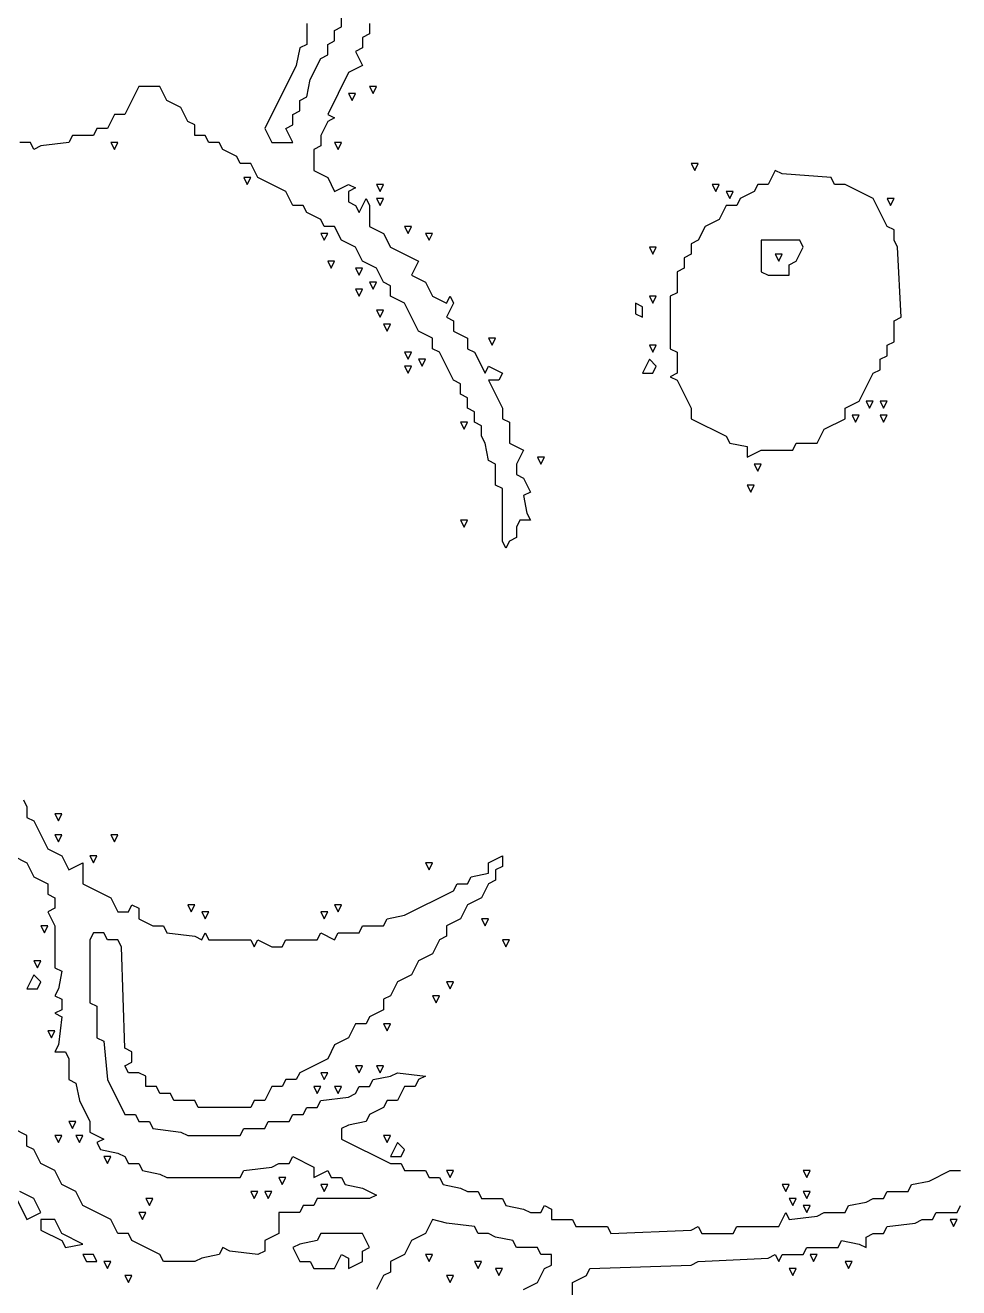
# Model space of a CAD drawing. Extents: x 11 to 152, y 0 to 170.
# Drawn here: x 77.44 to 101.92, y 103.84 to 136.94 of the extents above; entities that cross this region are included whole.
import ezdxf

# ---------------------------------------------------------------- set-up
doc = ezdxf.new("R2010")
doc.units = 0
doc.layers.add('Layer0', color=7, linetype='Continuous')

msp = doc.modelspace()

# ---------------------------------------------------------------- linework, layer by layer
at = {"layer": 'Layer0', "color": 5, "linetype": 'CONTINUOUS'}
for p, q in [((85.73355, 136.8986, 0.1), (85.73355, 137.1737, 0.1)), ((84.81661, 136.9903, 0.1), (84.81661, 136.4401, 0.1)), ((85.55016, 136.8069, 0.1), (85.73355, 136.8986, 0.1)), ((85.55016, 136.5318, 0.1), (85.55016, 136.8069, 0.1)), ((86.4671, 136.7152, 0.1), (86.28371, 136.6235, 0.1)), ((86.4671, 136.9903, 0.1), (86.4671, 136.7152, 0.1)), ((84.81661, 136.4401, 0.1), (84.63323, 136.3484, 0.1)), ((85.36677, 136.4401, 0.1), (85.55016, 136.5318, 0.1)), ((85.36677, 136.165, 0.1), (85.36677, 136.4401, 0.1)), ((86.28371, 136.6235, 0.1), (86.28371, 136.3484, 0.1)), ((84.63323, 136.3484, 0.1), (84.54153, 135.89, 0.1)), ((84.90831, 135.5232, 0.1), (85.18339, 136.0734, 0.1)), ((85.18339, 136.0734, 0.1), (85.36677, 136.165, 0.1)), ((86.28371, 136.3484, 0.1), (86.10032, 136.2567, 0.1)), ((86.10032, 136.2567, 0.1), (86.28371, 135.89, 0.1)), ((84.54153, 135.89, 0.1), (83.71629, 134.2395, 0.1)), ((86.28371, 135.89, 0.1), (85.91694, 135.7066, 0.1)), ((84.81661, 135.0647, 0.1), (84.90831, 135.5232, 0.1)), ((85.91694, 135.7066, 0.1), (85.36677, 134.6063, 0.1)), ((80.41532, 135.3398, 0.1), (80.04854, 134.6063, 0.1)), ((80.96548, 135.3398, 0.1), (80.41532, 135.3398, 0.1)), ((81.14887, 134.973, 0.1), (80.96548, 135.3398, 0.1)), ((84.63323, 134.973, 0.1), (84.81661, 135.0647, 0.1)), ((85.91694, 135.1564, 0.1), (86.00863, 134.973, 0.1)), ((86.10032, 135.1564, 0.1), (85.91694, 135.1564, 0.1)), ((86.00863, 134.973, 0.1), (86.10032, 135.1564, 0.1)), ((86.4671, 135.3398, 0.1), (86.55879, 135.1564, 0.1)), ((86.65049, 135.3398, 0.1), (86.4671, 135.3398, 0.1)), ((86.55879, 135.1564, 0.1), (86.65049, 135.3398, 0.1)), ((81.51564, 134.7896, 0.1), (81.14887, 134.973, 0.1)), ((81.69903, 134.4229, 0.1), (81.51564, 134.7896, 0.1)), ((84.63323, 134.698, 0.1), (84.63323, 134.973, 0.1)), ((79.77346, 134.6063, 0.1), (79.59008, 134.2395, 0.1)), ((80.04854, 134.6063, 0.1), (79.77346, 134.6063, 0.1)), ((81.88242, 134.3312, 0.1), (81.69903, 134.4229, 0.1)), ((84.44984, 134.6063, 0.1), (84.63323, 134.698, 0.1)), ((84.44984, 134.3312, 0.1), (84.44984, 134.6063, 0.1)), ((85.36677, 134.4229, 0.1), (85.18339, 134.0561, 0.1)), ((85.36677, 134.6063, 0.1), (85.55016, 134.5146, 0.1)), ((85.55016, 134.5146, 0.1), (85.36677, 134.4229, 0.1)), ((79.31499, 134.2395, 0.1), (79.2233, 134.0561, 0.1)), ((79.59008, 134.2395, 0.1), (79.31499, 134.2395, 0.1)), ((81.88242, 134.0561, 0.1), (81.88242, 134.3312, 0.1)), ((83.71629, 134.2395, 0.1), (83.89968, 133.8727, 0.1)), ((84.26645, 134.2395, 0.1), (84.44984, 134.3312, 0.1)), ((84.44984, 133.8727, 0.1), (84.26645, 134.2395, 0.1)), ((77.57282, 133.8727, 0.1), (77.29773, 133.8727, 0.1)), ((77.66451, 133.6893, 0.1), (77.57282, 133.8727, 0.1)), ((77.8479, 133.781, 0.1), (77.66451, 133.6893, 0.1)), ((78.58145, 133.8727, 0.1), (77.8479, 133.781, 0.1)), ((78.67314, 134.0561, 0.1), (78.58145, 133.8727, 0.1)), ((79.2233, 134.0561, 0.1), (78.67314, 134.0561, 0.1)), ((79.68177, 133.8727, 0.1), (79.77346, 133.6893, 0.1)), ((79.86516, 133.8727, 0.1), (79.68177, 133.8727, 0.1)), ((79.77346, 133.6893, 0.1), (79.86516, 133.8727, 0.1)), ((82.1575, 134.0561, 0.1), (81.88242, 134.0561, 0.1)), ((82.24919, 133.8727, 0.1), (82.1575, 134.0561, 0.1)), ((82.52427, 133.8727, 0.1), (82.24919, 133.8727, 0.1)), ((82.61597, 133.6893, 0.1), (82.52427, 133.8727, 0.1)), ((83.89968, 133.8727, 0.1), (84.44984, 133.8727, 0.1)), ((85.18339, 133.781, 0.1), (85, 133.6893, 0.1)), ((85.18339, 134.0561, 0.1), (85.18339, 133.781, 0.1)), ((85.55016, 133.8727, 0.1), (85.64186, 133.6893, 0.1)), ((85.73355, 133.8727, 0.1), (85.55016, 133.8727, 0.1)), ((85.64186, 133.6893, 0.1), (85.73355, 133.8727, 0.1)), ((82.98274, 133.5059, 0.1), (82.61597, 133.6893, 0.1)), ((83.07443, 133.3225, 0.1), (82.98274, 133.5059, 0.1)), ((85, 133.6893, 0.1), (85, 133.1392, 0.1)), ((83.34951, 133.3225, 0.1), (83.07443, 133.3225, 0.1)), ((83.5329, 132.9558, 0.1), (83.34951, 133.3225, 0.1)), ((85, 133.1392, 0.1), (85.36677, 132.9558, 0.1)), ((94.90291, 133.3225, 0.1), (94.99461, 133.1392, 0.1)), ((95.0863, 133.3225, 0.1), (94.90291, 133.3225, 0.1)), ((94.99461, 133.1392, 0.1), (95.0863, 133.3225, 0.1)), ((97.10356, 133.1392, 0.1), (96.92017, 132.7724, 0.1)), ((97.28695, 133.0475, 0.1), (97.10356, 133.1392, 0.1)), ((83.16613, 132.9558, 0.1), (83.25782, 132.7724, 0.1)), ((83.34951, 132.9558, 0.1), (83.16613, 132.9558, 0.1)), ((83.25782, 132.7724, 0.1), (83.34951, 132.9558, 0.1)), ((84.26645, 132.589, 0.1), (83.5329, 132.9558, 0.1)), ((85.36677, 132.9558, 0.1), (85.55016, 132.589, 0.1)), ((85.55016, 132.589, 0.1), (85.91694, 132.7724, 0.1)), ((85.91694, 132.7724, 0.1), (86.10032, 132.6807, 0.1)), ((86.65049, 132.7724, 0.1), (86.74218, 132.589, 0.1)), ((86.83387, 132.7724, 0.1), (86.65049, 132.7724, 0.1)), ((86.74218, 132.589, 0.1), (86.83387, 132.7724, 0.1)), ((95.45307, 132.7724, 0.1), (95.54477, 132.589, 0.1)), ((95.63646, 132.7724, 0.1), (95.45307, 132.7724, 0.1)), ((95.54477, 132.589, 0.1), (95.63646, 132.7724, 0.1)), ((96.64509, 132.7724, 0.1), (96.5534, 132.589, 0.1)), ((96.92017, 132.7724, 0.1), (96.64509, 132.7724, 0.1)), ((98.57066, 132.9558, 0.1), (97.28695, 133.0475, 0.1)), ((98.66235, 132.7724, 0.1), (98.57066, 132.9558, 0.1)), ((98.93743, 132.7724, 0.1), (98.66235, 132.7724, 0.1)), ((99.67098, 132.4056, 0.1), (98.93743, 132.7724, 0.1)), ((84.44984, 132.2222, 0.1), (84.26645, 132.589, 0.1)), ((86.10032, 132.6807, 0.1), (85.91694, 132.589, 0.1)), ((85.91694, 132.589, 0.1), (85.91694, 132.3139, 0.1)), ((86.19202, 132.0388, 0.1), (86.3754, 132.4056, 0.1)), ((86.3754, 132.4056, 0.1), (86.4671, 132.2222, 0.1)), ((86.65049, 132.4056, 0.1), (86.74218, 132.2222, 0.1)), ((86.83387, 132.4056, 0.1), (86.65049, 132.4056, 0.1)), ((86.74218, 132.2222, 0.1), (86.83387, 132.4056, 0.1)), ((95.81985, 132.589, 0.1), (95.91154, 132.4056, 0.1)), ((96.00324, 132.589, 0.1), (95.81985, 132.589, 0.1)), ((95.91154, 132.4056, 0.1), (96.00324, 132.589, 0.1)), ((96.18662, 132.4056, 0.1), (96.09493, 132.2222, 0.1)), ((96.5534, 132.589, 0.1), (96.18662, 132.4056, 0.1)), ((100.0378, 131.6721, 0.1), (99.67098, 132.4056, 0.1)), ((100.0378, 132.4056, 0.1), (100.1294, 132.2222, 0.1)), ((100.2211, 132.4056, 0.1), (100.0378, 132.4056, 0.1)), ((100.1294, 132.2222, 0.1), (100.2211, 132.4056, 0.1)), ((84.72492, 132.2222, 0.1), (84.44984, 132.2222, 0.1)), ((84.81661, 132.0388, 0.1), (84.72492, 132.2222, 0.1)), ((85.91694, 132.3139, 0.1), (86.10032, 132.2222, 0.1)), ((86.10032, 132.2222, 0.1), (86.19202, 132.0388, 0.1)), ((86.4671, 132.2222, 0.1), (86.4671, 131.6721, 0.1)), ((95.81985, 132.2222, 0.1), (95.63646, 131.8554, 0.1)), ((96.09493, 132.2222, 0.1), (95.81985, 132.2222, 0.1)), ((85.18339, 131.8554, 0.1), (84.81661, 132.0388, 0.1)), ((85.27508, 131.6721, 0.1), (85.18339, 131.8554, 0.1)), ((95.63646, 131.8554, 0.1), (95.26969, 131.6721, 0.1)), ((85.18339, 131.4887, 0.1), (85.27508, 131.3053, 0.1)), ((85.36677, 131.4887, 0.1), (85.18339, 131.4887, 0.1)), ((85.55016, 131.6721, 0.1), (85.27508, 131.6721, 0.1)), ((85.27508, 131.3053, 0.1), (85.36677, 131.4887, 0.1)), ((85.73355, 131.3053, 0.1), (85.55016, 131.6721, 0.1)), ((86.4671, 131.6721, 0.1), (86.83387, 131.4887, 0.1)), ((86.83387, 131.4887, 0.1), (87.01726, 131.1219, 0.1)), ((87.38403, 131.6721, 0.1), (87.47573, 131.4887, 0.1)), ((87.56742, 131.6721, 0.1), (87.38403, 131.6721, 0.1)), ((87.47573, 131.4887, 0.1), (87.56742, 131.6721, 0.1)), ((87.9342, 131.4887, 0.1), (88.02589, 131.3053, 0.1)), ((88.11758, 131.4887, 0.1), (87.9342, 131.4887, 0.1)), ((88.02589, 131.3053, 0.1), (88.11758, 131.4887, 0.1)), ((95.26969, 131.6721, 0.1), (95.0863, 131.3053, 0.1)), ((100.2211, 131.5804, 0.1), (100.0378, 131.6721, 0.1)), ((100.2211, 131.3053, 0.1), (100.2211, 131.5804, 0.1)), ((86.10032, 131.1219, 0.1), (85.73355, 131.3053, 0.1)), ((86.28371, 130.7551, 0.1), (86.10032, 131.1219, 0.1)), ((87.01726, 131.1219, 0.1), (87.75081, 130.7551, 0.1)), ((93.80259, 131.1219, 0.1), (93.89428, 130.9385, 0.1)), ((93.98598, 131.1219, 0.1), (93.80259, 131.1219, 0.1)), ((93.89428, 130.9385, 0.1), (93.98598, 131.1219, 0.1)), ((95.0863, 131.3053, 0.1), (94.90291, 131.2136, 0.1)), ((94.90291, 131.2136, 0.1), (94.90291, 130.9385, 0.1)), ((96.73679, 131.3053, 0.1), (96.73679, 130.48, 0.1)), ((97.74542, 131.3053, 0.1), (96.73679, 131.3053, 0.1)), ((97.65372, 130.7551, 0.1), (97.83711, 131.1219, 0.1)), ((97.83711, 131.1219, 0.1), (97.74542, 131.3053, 0.1)), ((100.3128, 131.1219, 0.1), (100.2211, 131.3053, 0.1)), ((100.4045, 129.288, 0.1), (100.3128, 131.1219, 0.1)), ((85.36677, 130.7551, 0.1), (85.45847, 130.5717, 0.1)), ((85.55016, 130.7551, 0.1), (85.36677, 130.7551, 0.1)), ((85.45847, 130.5717, 0.1), (85.55016, 130.7551, 0.1)), ((86.65049, 130.5717, 0.1), (86.28371, 130.7551, 0.1)), ((87.75081, 130.7551, 0.1), (87.56742, 130.3883, 0.1)), ((94.90291, 130.9385, 0.1), (94.71953, 130.8468, 0.1)), ((94.71953, 130.8468, 0.1), (94.71953, 130.5717, 0.1)), ((97.10356, 130.9385, 0.1), (97.19525, 130.7551, 0.1)), ((97.28695, 130.9385, 0.1), (97.10356, 130.9385, 0.1)), ((97.19525, 130.7551, 0.1), (97.28695, 130.9385, 0.1)), ((97.47033, 130.6634, 0.1), (97.65372, 130.7551, 0.1)), ((86.10032, 130.5717, 0.1), (86.19202, 130.3883, 0.1)), ((86.28371, 130.5717, 0.1), (86.10032, 130.5717, 0.1)), ((86.19202, 130.3883, 0.1), (86.28371, 130.5717, 0.1)), ((86.83387, 130.205, 0.1), (86.65049, 130.5717, 0.1)), ((94.71953, 130.5717, 0.1), (94.53614, 130.48, 0.1)), ((94.53614, 130.48, 0.1), (94.53614, 129.9299, 0.1)), ((96.73679, 130.48, 0.1), (96.92017, 130.3883, 0.1)), ((97.47033, 130.3883, 0.1), (97.47033, 130.6634, 0.1)), ((86.4671, 130.205, 0.1), (86.55879, 130.0216, 0.1)), ((86.65049, 130.205, 0.1), (86.4671, 130.205, 0.1)), ((86.55879, 130.0216, 0.1), (86.65049, 130.205, 0.1)), ((87.01726, 130.1133, 0.1), (86.83387, 130.205, 0.1)), ((87.01726, 129.8382, 0.1), (87.01726, 130.1133, 0.1)), ((87.56742, 130.3883, 0.1), (87.9342, 130.205, 0.1)), ((87.9342, 130.205, 0.1), (88.11758, 129.8382, 0.1)), ((96.92017, 130.3883, 0.1), (97.47033, 130.3883, 0.1)), ((86.10032, 130.0216, 0.1), (86.19202, 129.8382, 0.1)), ((86.28371, 130.0216, 0.1), (86.10032, 130.0216, 0.1)), ((86.19202, 129.8382, 0.1), (86.28371, 130.0216, 0.1)), ((87.38403, 129.6548, 0.1), (87.01726, 129.8382, 0.1)), ((88.11758, 129.8382, 0.1), (88.48436, 129.6548, 0.1)), ((88.48436, 129.6548, 0.1), (88.57605, 129.8382, 0.1)), ((88.57605, 129.8382, 0.1), (88.66775, 129.6548, 0.1)), ((93.80259, 129.8382, 0.1), (93.89428, 129.6548, 0.1)), ((93.98598, 129.8382, 0.1), (93.80259, 129.8382, 0.1)), ((93.89428, 129.6548, 0.1), (93.98598, 129.8382, 0.1)), ((94.53614, 129.9299, 0.1), (94.35275, 129.8382, 0.1)), ((94.35275, 129.8382, 0.1), (94.35275, 128.4628, 0.1)), ((86.65049, 129.4714, 0.1), (86.74218, 129.288, 0.1)), ((86.83387, 129.4714, 0.1), (86.65049, 129.4714, 0.1)), ((86.74218, 129.288, 0.1), (86.83387, 129.4714, 0.1)), ((87.75081, 128.9213, 0.1), (87.38403, 129.6548, 0.1)), ((88.66775, 129.6548, 0.1), (88.48436, 129.288, 0.1)), ((93.43581, 129.6548, 0.1), (93.43581, 129.3797, 0.1)), ((93.6192, 129.5631, 0.1), (93.43581, 129.6548, 0.1)), ((93.6192, 129.288, 0.1), (93.6192, 129.5631, 0.1)), ((86.83387, 129.1046, 0.1), (86.92557, 128.9213, 0.1)), ((87.01726, 129.1046, 0.1), (86.83387, 129.1046, 0.1)), ((86.92557, 128.9213, 0.1), (87.01726, 129.1046, 0.1)), ((88.48436, 129.288, 0.1), (88.66775, 129.1963, 0.1)), ((88.66775, 129.1963, 0.1), (88.66775, 128.9213, 0.1)), ((93.43581, 129.3797, 0.1), (93.6192, 129.288, 0.1)), ((100.2211, 129.1963, 0.1), (100.4045, 129.288, 0.1)), ((100.2211, 128.6462, 0.1), (100.2211, 129.1963, 0.1)), ((88.11758, 128.7379, 0.1), (87.75081, 128.9213, 0.1)), ((88.66775, 128.9213, 0.1), (89.03452, 128.7379, 0.1)), ((88.11758, 128.4628, 0.1), (88.11758, 128.7379, 0.1)), ((88.30097, 128.3711, 0.1), (88.11758, 128.4628, 0.1)), ((89.03452, 128.7379, 0.1), (89.03452, 128.4628, 0.1)), ((89.03452, 128.4628, 0.1), (89.21791, 128.3711, 0.1)), ((89.58468, 128.7379, 0.1), (89.67638, 128.5545, 0.1)), ((89.76807, 128.7379, 0.1), (89.58468, 128.7379, 0.1)), ((89.67638, 128.5545, 0.1), (89.76807, 128.7379, 0.1)), ((93.80259, 128.5545, 0.1), (93.89428, 128.3711, 0.1)), ((93.98598, 128.5545, 0.1), (93.80259, 128.5545, 0.1)), ((93.89428, 128.3711, 0.1), (93.98598, 128.5545, 0.1)), ((94.35275, 128.4628, 0.1), (94.53614, 128.3711, 0.1)), ((100.0378, 128.5545, 0.1), (100.2211, 128.6462, 0.1)), ((100.0378, 128.2794, 0.1), (100.0378, 128.5545, 0.1)), ((87.38403, 128.3711, 0.1), (87.47573, 128.1877, 0.1)), ((87.56742, 128.3711, 0.1), (87.38403, 128.3711, 0.1)), ((87.47573, 128.1877, 0.1), (87.56742, 128.3711, 0.1)), ((87.75081, 128.1877, 0.1), (87.8425, 128.0043, 0.1)), ((87.9342, 128.1877, 0.1), (87.75081, 128.1877, 0.1)), ((87.8425, 128.0043, 0.1), (87.9342, 128.1877, 0.1)), ((88.66775, 127.6375, 0.1), (88.30097, 128.3711, 0.1)), ((89.21791, 128.3711, 0.1), (89.49299, 127.8209, 0.1)), ((93.80259, 128.1877, 0.1), (93.6192, 127.8209, 0.1)), ((93.98598, 128.0043, 0.1), (93.80259, 128.1877, 0.1)), ((94.53614, 128.3711, 0.1), (94.53614, 127.8209, 0.1)), ((99.85437, 128.1877, 0.1), (100.0378, 128.2794, 0.1)), ((99.85437, 127.9126, 0.1), (99.85437, 128.1877, 0.1)), ((87.38403, 128.0043, 0.1), (87.47573, 127.8209, 0.1)), ((87.56742, 128.0043, 0.1), (87.38403, 128.0043, 0.1)), ((87.47573, 127.8209, 0.1), (87.56742, 128.0043, 0.1)), ((89.49299, 127.8209, 0.1), (89.58468, 128.0043, 0.1)), ((89.58468, 128.0043, 0.1), (89.95146, 127.8209, 0.1)), ((89.95146, 127.8209, 0.1), (89.85976, 127.6375, 0.1)), ((93.6192, 127.8209, 0.1), (93.89428, 127.8209, 0.1)), ((93.89428, 127.8209, 0.1), (93.98598, 128.0043, 0.1)), ((94.53614, 127.8209, 0.1), (94.35275, 127.7292, 0.1)), ((99.30421, 127.0874, 0.1), (99.67098, 127.8209, 0.1)), ((99.67098, 127.8209, 0.1), (99.85437, 127.9126, 0.1)), ((88.85113, 127.5458, 0.1), (88.66775, 127.6375, 0.1)), ((88.85113, 127.2708, 0.1), (88.85113, 127.5458, 0.1)), ((89.85976, 127.6375, 0.1), (89.58468, 127.6375, 0.1)), ((89.58468, 127.6375, 0.1), (89.95146, 126.904, 0.1)), ((94.35275, 127.7292, 0.1), (94.53614, 127.6375, 0.1)), ((94.53614, 127.6375, 0.1), (94.90291, 126.904, 0.1)), ((89.03452, 127.1791, 0.1), (88.85113, 127.2708, 0.1)), ((89.03452, 126.904, 0.1), (89.03452, 127.1791, 0.1)), ((89.21791, 126.8123, 0.1), (89.03452, 126.904, 0.1)), ((89.21791, 126.5372, 0.1), (89.21791, 126.8123, 0.1)), ((89.95146, 126.904, 0.1), (89.95146, 126.6289, 0.1)), ((94.90291, 126.904, 0.1), (94.90291, 126.6289, 0.1)), ((98.93743, 126.904, 0.1), (99.30421, 127.0874, 0.1)), ((98.93743, 126.6289, 0.1), (98.93743, 126.904, 0.1)), ((99.48759, 127.0874, 0.1), (99.57929, 126.904, 0.1)), ((99.67098, 127.0874, 0.1), (99.48759, 127.0874, 0.1)), ((99.57929, 126.904, 0.1), (99.67098, 127.0874, 0.1)), ((99.85437, 127.0874, 0.1), (99.94606, 126.904, 0.1)), ((100.0378, 127.0874, 0.1), (99.85437, 127.0874, 0.1)), ((99.94606, 126.904, 0.1), (100.0378, 127.0874, 0.1)), ((88.85113, 126.5372, 0.1), (88.94283, 126.3538, 0.1)), ((89.03452, 126.5372, 0.1), (88.85113, 126.5372, 0.1)), ((88.94283, 126.3538, 0.1), (89.03452, 126.5372, 0.1)), ((89.40129, 126.4455, 0.1), (89.21791, 126.5372, 0.1)), ((89.95146, 126.6289, 0.1), (90.13484, 126.5372, 0.1)), ((90.13484, 126.5372, 0.1), (90.13484, 125.9871, 0.1)), ((94.90291, 126.6289, 0.1), (95.81985, 126.1704, 0.1)), ((98.38727, 126.3538, 0.1), (98.93743, 126.6289, 0.1)), ((99.12082, 126.7206, 0.1), (99.21251, 126.5372, 0.1)), ((99.30421, 126.7206, 0.1), (99.12082, 126.7206, 0.1)), ((99.21251, 126.5372, 0.1), (99.30421, 126.7206, 0.1)), ((99.85437, 126.7206, 0.1), (99.94606, 126.5372, 0.1)), ((100.0378, 126.7206, 0.1), (99.85437, 126.7206, 0.1)), ((99.94606, 126.5372, 0.1), (100.0378, 126.7206, 0.1)), ((89.40129, 126.1704, 0.1), (89.40129, 126.4455, 0.1)), ((89.49299, 125.9871, 0.1), (89.40129, 126.1704, 0.1)), ((95.81985, 126.1704, 0.1), (95.91154, 125.9871, 0.1)), ((98.20388, 125.9871, 0.1), (98.38727, 126.3538, 0.1)), ((89.58468, 125.5286, 0.1), (89.49299, 125.9871, 0.1)), ((90.13484, 125.9871, 0.1), (90.50162, 125.8037, 0.1)), ((90.50162, 125.8037, 0.1), (90.31823, 125.4369, 0.1)), ((95.91154, 125.9871, 0.1), (96.37001, 125.8954, 0.1)), ((96.37001, 125.8954, 0.1), (96.37001, 125.6203, 0.1)), ((96.37001, 125.6203, 0.1), (96.73679, 125.8037, 0.1)), ((96.73679, 125.8037, 0.1), (97.56203, 125.8037, 0.1)), ((97.56203, 125.8037, 0.1), (97.65372, 125.9871, 0.1)), ((97.65372, 125.9871, 0.1), (98.20388, 125.9871, 0.1)), ((89.76807, 125.4369, 0.1), (89.58468, 125.5286, 0.1)), ((90.86839, 125.6203, 0.1), (90.96009, 125.4369, 0.1)), ((91.05178, 125.6203, 0.1), (90.86839, 125.6203, 0.1)), ((90.96009, 125.4369, 0.1), (91.05178, 125.6203, 0.1)), ((89.76807, 124.8867, 0.1), (89.76807, 125.4369, 0.1)), ((90.31823, 125.4369, 0.1), (90.31823, 125.1618, 0.1)), ((90.31823, 125.1618, 0.1), (90.50162, 125.0701, 0.1)), ((96.5534, 125.4369, 0.1), (96.64509, 125.2535, 0.1)), ((96.73679, 125.4369, 0.1), (96.5534, 125.4369, 0.1)), ((96.64509, 125.2535, 0.1), (96.73679, 125.4369, 0.1)), ((89.95146, 124.795, 0.1), (89.76807, 124.8867, 0.1)), ((89.95146, 123.4196, 0.1), (89.95146, 124.795, 0.1)), ((90.50162, 125.0701, 0.1), (90.68501, 124.7033, 0.1)), ((96.37001, 124.8867, 0.1), (96.4617, 124.7033, 0.1)), ((96.5534, 124.8867, 0.1), (96.37001, 124.8867, 0.1)), ((96.4617, 124.7033, 0.1), (96.5534, 124.8867, 0.1)), ((90.68501, 124.7033, 0.1), (90.50162, 124.6117, 0.1)), ((90.50162, 124.6117, 0.1), (90.59331, 124.1532, 0.1)), ((90.59331, 124.1532, 0.1), (90.68501, 123.9698, 0.1)), ((88.85113, 123.9698, 0.1), (88.94283, 123.7864, 0.1)), ((89.03452, 123.9698, 0.1), (88.85113, 123.9698, 0.1)), ((88.94283, 123.7864, 0.1), (89.03452, 123.9698, 0.1)), ((90.40992, 123.9698, 0.1), (90.31823, 123.7864, 0.1)), ((90.68501, 123.9698, 0.1), (90.40992, 123.9698, 0.1)), ((90.31823, 123.5113, 0.1), (90.13484, 123.4196, 0.1)), ((90.31823, 123.7864, 0.1), (90.31823, 123.5113, 0.1)), ((90.04315, 123.2362, 0.1), (89.95146, 123.4196, 0.1)), ((90.13484, 123.4196, 0.1), (90.04315, 123.2362, 0.1)), ((77.38943, 116.6343, 0.1), (77.48112, 116.4509, 0.1)), ((77.48112, 116.4509, 0.1), (77.48112, 116.1758, 0.1)), ((78.21467, 116.2675, 0.1), (78.30636, 116.0841, 0.1)), ((78.39806, 116.2675, 0.1), (78.21467, 116.2675, 0.1)), ((78.30636, 116.0841, 0.1), (78.39806, 116.2675, 0.1)), ((77.48112, 116.1758, 0.1), (77.66451, 116.0841, 0.1)), ((77.66451, 116.0841, 0.1), (78.03128, 115.3506, 0.1)), ((78.21467, 115.7174, 0.1), (78.30636, 115.534, 0.1)), ((78.39806, 115.7174, 0.1), (78.21467, 115.7174, 0.1)), ((78.30636, 115.534, 0.1), (78.39806, 115.7174, 0.1)), ((79.68177, 115.7174, 0.1), (79.77346, 115.534, 0.1)), ((79.86516, 115.7174, 0.1), (79.68177, 115.7174, 0.1)), ((79.77346, 115.534, 0.1), (79.86516, 115.7174, 0.1)), ((78.03128, 115.3506, 0.1), (78.39806, 115.1672, 0.1)), ((77.11435, 115.1672, 0.1), (77.48112, 114.9838, 0.1)), ((77.48112, 114.9838, 0.1), (77.66451, 114.617, 0.1)), ((78.39806, 115.1672, 0.1), (78.58145, 114.8004, 0.1)), ((78.58145, 114.8004, 0.1), (78.94822, 114.9838, 0.1)), ((78.94822, 114.9838, 0.1), (78.94822, 114.4337, 0.1)), ((79.13161, 115.1672, 0.1), (79.2233, 114.9838, 0.1)), ((79.31499, 115.1672, 0.1), (79.13161, 115.1672, 0.1)), ((79.2233, 114.9838, 0.1), (79.31499, 115.1672, 0.1)), ((87.9342, 114.9838, 0.1), (88.02589, 114.8004, 0.1)), ((88.11758, 114.9838, 0.1), (87.9342, 114.9838, 0.1)), ((88.02589, 114.8004, 0.1), (88.11758, 114.9838, 0.1)), ((89.58468, 114.9838, 0.1), (89.95146, 115.1672, 0.1)), ((89.58468, 114.7087, 0.1), (89.58468, 114.9838, 0.1)), ((89.95146, 114.8921, 0.1), (89.76807, 114.8004, 0.1)), ((89.95146, 115.1672, 0.1), (89.95146, 114.8921, 0.1)), ((77.66451, 114.617, 0.1), (78.03128, 114.4337, 0.1)), ((89.03452, 114.4337, 0.1), (89.12621, 114.617, 0.1)), ((89.12621, 114.617, 0.1), (89.58468, 114.7087, 0.1)), ((89.76807, 114.8004, 0.1), (89.76807, 114.5254, 0.1)), ((78.03128, 114.4337, 0.1), (78.03128, 114.1586, 0.1)), ((78.94822, 114.4337, 0.1), (79.68177, 114.0669, 0.1)), ((87.38403, 113.6084, 0.1), (88.66775, 114.2503, 0.1)), ((88.66775, 114.2503, 0.1), (88.75944, 114.4337, 0.1)), ((88.75944, 114.4337, 0.1), (89.03452, 114.4337, 0.1)), ((89.58468, 114.4337, 0.1), (89.40129, 114.0669, 0.1)), ((89.76807, 114.5254, 0.1), (89.58468, 114.4337, 0.1)), ((78.03128, 114.1586, 0.1), (78.21467, 114.0669, 0.1)), ((78.21467, 114.0669, 0.1), (78.21467, 113.7918, 0.1)), ((79.68177, 114.0669, 0.1), (79.86516, 113.7001, 0.1)), ((80.14024, 113.7001, 0.1), (80.23193, 113.8835, 0.1)), ((80.23193, 113.8835, 0.1), (80.41532, 113.7918, 0.1)), ((81.69903, 113.8835, 0.1), (81.79072, 113.7001, 0.1)), ((81.88242, 113.8835, 0.1), (81.69903, 113.8835, 0.1)), ((81.79072, 113.7001, 0.1), (81.88242, 113.8835, 0.1)), ((85.55016, 113.8835, 0.1), (85.64186, 113.7001, 0.1)), ((85.73355, 113.8835, 0.1), (85.55016, 113.8835, 0.1)), ((85.64186, 113.7001, 0.1), (85.73355, 113.8835, 0.1)), ((89.03452, 113.8835, 0.1), (88.85113, 113.5167, 0.1)), ((89.40129, 114.0669, 0.1), (89.03452, 113.8835, 0.1)), ((78.21467, 113.7918, 0.1), (78.03128, 113.7001, 0.1)), ((78.03128, 113.7001, 0.1), (78.21467, 113.3333, 0.1)), ((79.86516, 113.7001, 0.1), (80.14024, 113.7001, 0.1)), ((80.41532, 113.7918, 0.1), (80.41532, 113.5167, 0.1)), ((82.0658, 113.7001, 0.1), (82.1575, 113.5167, 0.1)), ((82.24919, 113.7001, 0.1), (82.0658, 113.7001, 0.1)), ((82.1575, 113.5167, 0.1), (82.24919, 113.7001, 0.1)), ((85.18339, 113.7001, 0.1), (85.27508, 113.5167, 0.1)), ((85.36677, 113.7001, 0.1), (85.18339, 113.7001, 0.1)), ((85.27508, 113.5167, 0.1), (85.36677, 113.7001, 0.1)), ((86.92557, 113.5167, 0.1), (87.38403, 113.6084, 0.1)), ((77.8479, 113.3333, 0.1), (77.93959, 113.1499, 0.1)), ((78.03128, 113.3333, 0.1), (77.8479, 113.3333, 0.1)), ((77.93959, 113.1499, 0.1), (78.03128, 113.3333, 0.1)), ((78.21467, 113.3333, 0.1), (78.21467, 112.233, 0.1)), ((80.41532, 113.5167, 0.1), (80.78209, 113.3333, 0.1)), ((80.78209, 113.3333, 0.1), (81.05717, 113.3333, 0.1)), ((81.05717, 113.3333, 0.1), (81.14887, 113.1499, 0.1)), ((86.19202, 113.1499, 0.1), (86.28371, 113.3333, 0.1)), ((86.28371, 113.3333, 0.1), (86.83387, 113.3333, 0.1)), ((86.83387, 113.3333, 0.1), (86.92557, 113.5167, 0.1)), ((88.85113, 113.5167, 0.1), (88.48436, 113.3333, 0.1)), ((88.48436, 113.3333, 0.1), (88.48436, 113.0583, 0.1)), ((89.40129, 113.5167, 0.1), (89.49299, 113.3333, 0.1)), ((89.58468, 113.5167, 0.1), (89.40129, 113.5167, 0.1)), ((89.49299, 113.3333, 0.1), (89.58468, 113.5167, 0.1)), ((79.2233, 113.1499, 0.1), (79.13161, 112.9666, 0.1)), ((79.13161, 112.9666, 0.1), (79.13161, 111.3161, 0.1)), ((79.49838, 113.1499, 0.1), (79.2233, 113.1499, 0.1)), ((79.59008, 112.9666, 0.1), (79.49838, 113.1499, 0.1)), ((79.86516, 112.9666, 0.1), (79.59008, 112.9666, 0.1)), ((79.95685, 112.7832, 0.1), (79.86516, 112.9666, 0.1)), ((81.14887, 113.1499, 0.1), (81.88242, 113.0583, 0.1)), ((81.88242, 113.0583, 0.1), (82.0658, 112.9666, 0.1)), ((82.0658, 112.9666, 0.1), (82.1575, 113.1499, 0.1)), ((82.1575, 113.1499, 0.1), (82.24919, 112.9666, 0.1)), ((82.24919, 112.9666, 0.1), (83.34951, 112.9666, 0.1)), ((83.34951, 112.9666, 0.1), (83.44121, 112.7832, 0.1)), ((83.44121, 112.7832, 0.1), (83.5329, 112.9666, 0.1)), ((83.5329, 112.9666, 0.1), (83.89968, 112.7832, 0.1)), ((84.17476, 112.7832, 0.1), (84.26645, 112.9666, 0.1)), ((84.26645, 112.9666, 0.1), (85.09169, 112.9666, 0.1)), ((85.09169, 112.9666, 0.1), (85.18339, 113.1499, 0.1)), ((85.18339, 113.1499, 0.1), (85.55016, 112.9666, 0.1)), ((85.55016, 112.9666, 0.1), (85.64186, 113.1499, 0.1)), ((85.64186, 113.1499, 0.1), (86.19202, 113.1499, 0.1)), ((88.30097, 112.9666, 0.1), (88.11758, 112.5998, 0.1)), ((88.48436, 113.0583, 0.1), (88.30097, 112.9666, 0.1)), ((89.95146, 112.9666, 0.1), (90.04315, 112.7832, 0.1)), ((90.13484, 112.9666, 0.1), (89.95146, 112.9666, 0.1)), ((90.04315, 112.7832, 0.1), (90.13484, 112.9666, 0.1)), ((80.04854, 110.1241, 0.1), (79.95685, 112.7832, 0.1)), ((83.89968, 112.7832, 0.1), (84.17476, 112.7832, 0.1)), ((88.11758, 112.5998, 0.1), (87.75081, 112.4164, 0.1)), ((77.66451, 112.4164, 0.1), (77.7562, 112.233, 0.1)), ((77.8479, 112.4164, 0.1), (77.66451, 112.4164, 0.1)), ((77.7562, 112.233, 0.1), (77.8479, 112.4164, 0.1)), ((78.21467, 112.233, 0.1), (78.39806, 112.1413, 0.1)), ((87.75081, 112.4164, 0.1), (87.56742, 112.0496, 0.1)), ((77.66451, 112.0496, 0.1), (77.48112, 111.6828, 0.1)), ((77.8479, 111.8662, 0.1), (77.66451, 112.0496, 0.1)), ((78.39806, 112.1413, 0.1), (78.30636, 111.6828, 0.1)), ((87.56742, 112.0496, 0.1), (87.20065, 111.8662, 0.1)), ((77.48112, 111.6828, 0.1), (77.7562, 111.6828, 0.1)), ((77.7562, 111.6828, 0.1), (77.8479, 111.8662, 0.1)), ((78.30636, 111.6828, 0.1), (78.21467, 111.4995, 0.1)), ((87.20065, 111.8662, 0.1), (87.01726, 111.4995, 0.1)), ((88.48436, 111.8662, 0.1), (88.57605, 111.6828, 0.1)), ((88.66775, 111.8662, 0.1), (88.48436, 111.8662, 0.1)), ((88.57605, 111.6828, 0.1), (88.66775, 111.8662, 0.1)), ((78.21467, 111.4995, 0.1), (78.39806, 111.4078, 0.1)), ((78.39806, 111.4078, 0.1), (78.39806, 111.1327, 0.1)), ((79.13161, 111.3161, 0.1), (79.31499, 111.2244, 0.1)), ((79.31499, 111.2244, 0.1), (79.31499, 110.3991, 0.1)), ((87.01726, 111.4995, 0.1), (86.83387, 111.4078, 0.1)), ((86.83387, 111.4078, 0.1), (86.83387, 111.1327, 0.1)), ((88.11758, 111.4995, 0.1), (88.20928, 111.3161, 0.1)), ((88.30097, 111.4995, 0.1), (88.11758, 111.4995, 0.1)), ((88.20928, 111.3161, 0.1), (88.30097, 111.4995, 0.1)), ((78.39806, 111.1327, 0.1), (78.21467, 111.041, 0.1)), ((78.21467, 111.041, 0.1), (78.39806, 110.9493, 0.1)), ((78.39806, 110.9493, 0.1), (78.30636, 110.2157, 0.1)), ((86.4671, 110.9493, 0.1), (86.3754, 110.7659, 0.1)), ((86.83387, 111.1327, 0.1), (86.4671, 110.9493, 0.1)), ((78.03128, 110.5825, 0.1), (78.12298, 110.3991, 0.1)), ((78.21467, 110.5825, 0.1), (78.03128, 110.5825, 0.1)), ((78.12298, 110.3991, 0.1), (78.21467, 110.5825, 0.1)), ((86.10032, 110.7659, 0.1), (85.91694, 110.3991, 0.1)), ((86.3754, 110.7659, 0.1), (86.10032, 110.7659, 0.1)), ((86.83387, 110.7659, 0.1), (86.92557, 110.5825, 0.1)), ((87.01726, 110.7659, 0.1), (86.83387, 110.7659, 0.1)), ((86.92557, 110.5825, 0.1), (87.01726, 110.7659, 0.1)), ((79.31499, 110.3991, 0.1), (79.49838, 110.3074, 0.1)), ((79.49838, 110.3074, 0.1), (79.59008, 109.2988, 0.1)), ((85.91694, 110.3991, 0.1), (85.55016, 110.2157, 0.1)), ((78.30636, 110.2157, 0.1), (78.21467, 110.0324, 0.1)), ((78.21467, 110.0324, 0.1), (78.48975, 110.0324, 0.1)), ((78.48975, 110.0324, 0.1), (78.58145, 109.849, 0.1)), ((80.23193, 110.0324, 0.1), (80.04854, 110.1241, 0.1)), ((80.23193, 109.7573, 0.1), (80.23193, 110.0324, 0.1)), ((85.55016, 110.2157, 0.1), (85.36677, 109.849, 0.1)), ((78.58145, 109.849, 0.1), (78.58145, 109.2988, 0.1)), ((80.04854, 109.6656, 0.1), (80.23193, 109.7573, 0.1)), ((80.14024, 109.4822, 0.1), (80.04854, 109.6656, 0.1)), ((85.36677, 109.849, 0.1), (84.63323, 109.4822, 0.1)), ((86.10032, 109.6656, 0.1), (86.19202, 109.4822, 0.1)), ((86.28371, 109.6656, 0.1), (86.10032, 109.6656, 0.1)), ((86.19202, 109.4822, 0.1), (86.28371, 109.6656, 0.1)), ((86.65049, 109.6656, 0.1), (86.74218, 109.4822, 0.1)), ((86.83387, 109.6656, 0.1), (86.65049, 109.6656, 0.1)), ((86.74218, 109.4822, 0.1), (86.83387, 109.6656, 0.1)), ((78.58145, 109.2988, 0.1), (78.76483, 109.2071, 0.1)), ((79.59008, 109.2988, 0.1), (80.04854, 108.3819, 0.1)), ((80.41532, 109.4822, 0.1), (80.14024, 109.4822, 0.1)), ((80.59871, 109.3905, 0.1), (80.41532, 109.4822, 0.1)), ((80.59871, 109.1154, 0.1), (80.59871, 109.3905, 0.1)), ((84.26645, 109.2988, 0.1), (84.17476, 109.1154, 0.1)), ((84.54153, 109.2988, 0.1), (84.26645, 109.2988, 0.1)), ((84.63323, 109.4822, 0.1), (84.54153, 109.2988, 0.1)), ((85.18339, 109.4822, 0.1), (85.27508, 109.2988, 0.1)), ((85.36677, 109.4822, 0.1), (85.18339, 109.4822, 0.1)), ((85.27508, 109.2988, 0.1), (85.36677, 109.4822, 0.1)), ((86.4671, 109.1154, 0.1), (86.55879, 109.2988, 0.1)), ((86.55879, 109.2988, 0.1), (87.01726, 109.3905, 0.1)), ((87.01726, 109.3905, 0.1), (87.20065, 109.4822, 0.1)), ((87.20065, 109.4822, 0.1), (87.9342, 109.3905, 0.1)), ((87.75081, 109.2988, 0.1), (87.65912, 109.1154, 0.1)), ((87.9342, 109.3905, 0.1), (87.75081, 109.2988, 0.1)), ((78.76483, 109.2071, 0.1), (78.85653, 108.7487, 0.1)), ((80.87379, 109.1154, 0.1), (80.59871, 109.1154, 0.1)), ((80.96548, 108.932, 0.1), (80.87379, 109.1154, 0.1)), ((81.24056, 108.932, 0.1), (80.96548, 108.932, 0.1)), ((81.33225, 108.7487, 0.1), (81.24056, 108.932, 0.1)), ((83.89968, 109.1154, 0.1), (83.71629, 108.7487, 0.1)), ((84.17476, 109.1154, 0.1), (83.89968, 109.1154, 0.1)), ((85, 109.1154, 0.1), (85.09169, 108.932, 0.1)), ((85.18339, 109.1154, 0.1), (85, 109.1154, 0.1)), ((85.09169, 108.932, 0.1), (85.18339, 109.1154, 0.1)), ((85.55016, 109.1154, 0.1), (85.64186, 108.932, 0.1)), ((85.73355, 109.1154, 0.1), (85.55016, 109.1154, 0.1)), ((85.64186, 108.932, 0.1), (85.73355, 109.1154, 0.1)), ((85.91694, 108.8403, 0.1), (86.10032, 108.932, 0.1)), ((86.10032, 108.932, 0.1), (86.19202, 109.1154, 0.1)), ((86.19202, 109.1154, 0.1), (86.4671, 109.1154, 0.1)), ((87.38403, 109.1154, 0.1), (87.20065, 108.7487, 0.1)), ((87.65912, 109.1154, 0.1), (87.38403, 109.1154, 0.1)), ((78.85653, 108.7487, 0.1), (79.13161, 108.1985, 0.1)), ((81.88242, 108.7487, 0.1), (81.33225, 108.7487, 0.1)), ((81.97411, 108.5653, 0.1), (81.88242, 108.7487, 0.1)), ((83.44121, 108.7487, 0.1), (83.34951, 108.5653, 0.1)), ((83.71629, 108.7487, 0.1), (83.44121, 108.7487, 0.1)), ((85.09169, 108.5653, 0.1), (85.18339, 108.7487, 0.1)), ((85.18339, 108.7487, 0.1), (85.91694, 108.8403, 0.1)), ((86.92557, 108.7487, 0.1), (86.83387, 108.5653, 0.1)), ((87.20065, 108.7487, 0.1), (86.92557, 108.7487, 0.1)), ((80.04854, 108.3819, 0.1), (80.32362, 108.3819, 0.1)), ((80.32362, 108.3819, 0.1), (80.41532, 108.1985, 0.1)), ((83.34951, 108.5653, 0.1), (81.97411, 108.5653, 0.1)), ((84.35814, 108.1985, 0.1), (84.44984, 108.3819, 0.1)), ((84.44984, 108.3819, 0.1), (84.72492, 108.3819, 0.1)), ((84.72492, 108.3819, 0.1), (84.81661, 108.5653, 0.1)), ((84.81661, 108.5653, 0.1), (85.09169, 108.5653, 0.1)), ((86.4671, 108.3819, 0.1), (86.3754, 108.1985, 0.1)), ((86.83387, 108.5653, 0.1), (86.4671, 108.3819, 0.1)), ((77.48112, 107.8317, 0.1), (77.11435, 108.0151, 0.1)), ((78.58145, 108.1985, 0.1), (78.67314, 108.0151, 0.1)), ((78.76483, 108.1985, 0.1), (78.58145, 108.1985, 0.1)), ((78.67314, 108.0151, 0.1), (78.76483, 108.1985, 0.1)), ((79.13161, 108.1985, 0.1), (79.13161, 107.9234, 0.1)), ((79.13161, 107.9234, 0.1), (79.49838, 107.74, 0.1)), ((80.41532, 108.1985, 0.1), (80.6904, 108.1985, 0.1)), ((80.6904, 108.1985, 0.1), (80.78209, 108.0151, 0.1)), ((80.78209, 108.0151, 0.1), (81.51564, 107.9234, 0.1)), ((81.51564, 107.9234, 0.1), (81.69903, 107.8317, 0.1)), ((83.07443, 107.8317, 0.1), (83.16613, 108.0151, 0.1)), ((83.16613, 108.0151, 0.1), (83.71629, 108.0151, 0.1)), ((83.71629, 108.0151, 0.1), (83.80798, 108.1985, 0.1)), ((83.80798, 108.1985, 0.1), (84.35814, 108.1985, 0.1)), ((85.91694, 108.1068, 0.1), (85.73355, 108.0151, 0.1)), ((85.73355, 108.0151, 0.1), (85.73355, 107.74, 0.1)), ((86.3754, 108.1985, 0.1), (85.91694, 108.1068, 0.1)), ((77.48112, 107.5566, 0.1), (77.48112, 107.8317, 0.1)), ((78.21467, 107.8317, 0.1), (78.30636, 107.6483, 0.1)), ((78.39806, 107.8317, 0.1), (78.21467, 107.8317, 0.1)), ((78.30636, 107.6483, 0.1), (78.39806, 107.8317, 0.1)), ((78.76483, 107.8317, 0.1), (78.85653, 107.6483, 0.1)), ((78.94822, 107.8317, 0.1), (78.76483, 107.8317, 0.1)), ((78.85653, 107.6483, 0.1), (78.94822, 107.8317, 0.1)), ((79.49838, 107.74, 0.1), (79.31499, 107.6483, 0.1)), ((79.31499, 107.6483, 0.1), (79.40669, 107.4649, 0.1)), ((81.69903, 107.8317, 0.1), (83.07443, 107.8317, 0.1)), ((85.73355, 107.74, 0.1), (87.01726, 107.0982, 0.1)), ((86.83387, 107.8317, 0.1), (86.92557, 107.6483, 0.1)), ((87.01726, 107.8317, 0.1), (86.83387, 107.8317, 0.1)), ((86.92557, 107.6483, 0.1), (87.01726, 107.8317, 0.1)), ((87.20065, 107.6483, 0.1), (87.01726, 107.2816, 0.1)), ((87.38403, 107.4649, 0.1), (87.20065, 107.6483, 0.1)), ((77.66451, 107.4649, 0.1), (77.48112, 107.5566, 0.1)), ((77.8479, 107.0982, 0.1), (77.66451, 107.4649, 0.1)), ((79.40669, 107.4649, 0.1), (79.86516, 107.3732, 0.1)), ((79.49838, 107.2816, 0.1), (79.59008, 107.0982, 0.1)), ((79.68177, 107.2816, 0.1), (79.49838, 107.2816, 0.1)), ((79.59008, 107.0982, 0.1), (79.68177, 107.2816, 0.1)), ((79.86516, 107.3732, 0.1), (80.04854, 107.2816, 0.1)), ((80.04854, 107.2816, 0.1), (80.14024, 107.0982, 0.1)), ((84.35814, 107.0982, 0.1), (84.44984, 107.2816, 0.1)), ((84.44984, 107.2816, 0.1), (85, 107.0065, 0.1)), ((87.01726, 107.2816, 0.1), (87.29234, 107.2816, 0.1)), ((87.29234, 107.2816, 0.1), (87.38403, 107.4649, 0.1)), ((78.21467, 106.9148, 0.1), (77.8479, 107.0982, 0.1)), ((80.14024, 107.0982, 0.1), (80.41532, 107.0982, 0.1)), ((80.41532, 107.0982, 0.1), (80.50701, 106.9148, 0.1)), ((83.16613, 106.9148, 0.1), (83.89968, 107.0065, 0.1)), ((83.89968, 107.0065, 0.1), (84.08306, 107.0982, 0.1)), ((84.08306, 107.0982, 0.1), (84.35814, 107.0982, 0.1)), ((85, 107.0065, 0.1), (85, 106.7314, 0.1)), ((87.01726, 107.0982, 0.1), (87.29234, 107.0982, 0.1)), ((87.29234, 107.0982, 0.1), (87.38403, 106.9148, 0.1)), ((78.39806, 106.548, 0.1), (78.21467, 106.9148, 0.1)), ((80.50701, 106.9148, 0.1), (80.96548, 106.8231, 0.1)), ((80.96548, 106.8231, 0.1), (81.14887, 106.7314, 0.1)), ((81.14887, 106.7314, 0.1), (83.07443, 106.7314, 0.1)), ((83.07443, 106.7314, 0.1), (83.16613, 106.9148, 0.1)), ((84.08306, 106.7314, 0.1), (84.17476, 106.548, 0.1)), ((84.26645, 106.7314, 0.1), (84.08306, 106.7314, 0.1)), ((84.17476, 106.548, 0.1), (84.26645, 106.7314, 0.1)), ((85, 106.7314, 0.1), (85.36677, 106.9148, 0.1)), ((85.36677, 106.9148, 0.1), (85.45847, 106.7314, 0.1)), ((85.45847, 106.7314, 0.1), (85.73355, 106.7314, 0.1)), ((85.73355, 106.7314, 0.1), (85.82524, 106.548, 0.1)), ((87.38403, 106.9148, 0.1), (87.9342, 106.9148, 0.1)), ((87.9342, 106.9148, 0.1), (88.02589, 106.7314, 0.1)), ((88.02589, 106.7314, 0.1), (88.30097, 106.7314, 0.1)), ((88.30097, 106.7314, 0.1), (88.39266, 106.548, 0.1)), ((88.48436, 106.9148, 0.1), (88.57605, 106.7314, 0.1)), ((88.66775, 106.9148, 0.1), (88.48436, 106.9148, 0.1)), ((88.57605, 106.7314, 0.1), (88.66775, 106.9148, 0.1)), ((97.83711, 106.9148, 0.1), (97.9288, 106.7314, 0.1)), ((98.0205, 106.9148, 0.1), (97.83711, 106.9148, 0.1)), ((97.9288, 106.7314, 0.1), (98.0205, 106.9148, 0.1)), ((100.6796, 106.548, 0.1), (101.1381, 106.6397, 0.1)), ((101.1381, 106.6397, 0.1), (101.6882, 106.9148, 0.1)), ((101.6882, 106.9148, 0.1), (101.9633, 106.9148, 0.1)), ((77.66451, 106.1812, 0.1), (77.29773, 106.3646, 0.1)), ((78.76483, 106.3646, 0.1), (78.39806, 106.548, 0.1)), ((78.94822, 105.9978, 0.1), (78.76483, 106.3646, 0.1)), ((83.34951, 106.3646, 0.1), (83.44121, 106.1812, 0.1)), ((83.5329, 106.3646, 0.1), (83.34951, 106.3646, 0.1)), ((83.44121, 106.1812, 0.1), (83.5329, 106.3646, 0.1)), ((83.71629, 106.3646, 0.1), (83.80798, 106.1812, 0.1)), ((83.89968, 106.3646, 0.1), (83.71629, 106.3646, 0.1)), ((83.80798, 106.1812, 0.1), (83.89968, 106.3646, 0.1)), ((85.18339, 106.548, 0.1), (85.27508, 106.3646, 0.1)), ((85.36677, 106.548, 0.1), (85.18339, 106.548, 0.1)), ((85.27508, 106.3646, 0.1), (85.36677, 106.548, 0.1)), ((85.82524, 106.548, 0.1), (86.28371, 106.4563, 0.1)), ((86.28371, 106.4563, 0.1), (86.65049, 106.2729, 0.1)), ((86.65049, 106.2729, 0.1), (86.4671, 106.1812, 0.1)), ((88.39266, 106.548, 0.1), (88.85113, 106.4563, 0.1)), ((88.85113, 106.4563, 0.1), (89.03452, 106.3646, 0.1)), ((89.03452, 106.3646, 0.1), (89.3096, 106.3646, 0.1)), ((89.3096, 106.3646, 0.1), (89.40129, 106.1812, 0.1)), ((97.28695, 106.548, 0.1), (97.37864, 106.3646, 0.1)), ((97.47033, 106.548, 0.1), (97.28695, 106.548, 0.1)), ((97.37864, 106.3646, 0.1), (97.47033, 106.548, 0.1)), ((97.83711, 106.3646, 0.1), (97.9288, 106.1812, 0.1)), ((98.0205, 106.3646, 0.1), (97.83711, 106.3646, 0.1)), ((97.9288, 106.1812, 0.1), (98.0205, 106.3646, 0.1)), ((99.94606, 106.1812, 0.1), (100.0378, 106.3646, 0.1)), ((100.0378, 106.3646, 0.1), (100.5879, 106.3646, 0.1)), ((100.5879, 106.3646, 0.1), (100.6796, 106.548, 0.1)), ((77.20604, 106.1812, 0.1), (77.48112, 105.6311, 0.1)), ((77.8479, 105.8145, 0.1), (77.66451, 106.1812, 0.1)), ((79.68177, 105.6311, 0.1), (78.94822, 105.9978, 0.1)), ((80.59871, 106.1812, 0.1), (80.6904, 105.9978, 0.1)), ((80.78209, 106.1812, 0.1), (80.59871, 106.1812, 0.1)), ((80.6904, 105.9978, 0.1), (80.78209, 106.1812, 0.1)), ((84.72492, 105.9978, 0.1), (84.63323, 105.8145, 0.1)), ((85, 105.9978, 0.1), (84.72492, 105.9978, 0.1)), ((85.09169, 106.1812, 0.1), (85, 105.9978, 0.1)), ((86.4671, 106.1812, 0.1), (85.09169, 106.1812, 0.1)), ((89.40129, 106.1812, 0.1), (89.95146, 106.1812, 0.1)), ((89.95146, 106.1812, 0.1), (90.04315, 105.9978, 0.1)), ((90.04315, 105.9978, 0.1), (90.50162, 105.9061, 0.1)), ((90.96009, 105.8145, 0.1), (91.05178, 105.9978, 0.1)), ((91.05178, 105.9978, 0.1), (91.23517, 105.9061, 0.1)), ((97.47033, 106.1812, 0.1), (97.56203, 105.9978, 0.1)), ((97.65372, 106.1812, 0.1), (97.47033, 106.1812, 0.1)), ((97.56203, 105.9978, 0.1), (97.65372, 106.1812, 0.1)), ((97.83711, 105.9978, 0.1), (97.9288, 105.8145, 0.1)), ((98.0205, 105.9978, 0.1), (97.83711, 105.9978, 0.1)), ((97.9288, 105.8145, 0.1), (98.0205, 105.9978, 0.1)), ((98.93743, 105.8145, 0.1), (99.02913, 105.9978, 0.1)), ((99.02913, 105.9978, 0.1), (99.48759, 106.0895, 0.1)), ((99.48759, 106.0895, 0.1), (99.67098, 106.1812, 0.1)), ((99.67098, 106.1812, 0.1), (99.94606, 106.1812, 0.1)), ((101.8716, 105.8145, 0.1), (101.9633, 105.9978, 0.1)), ((77.48112, 105.6311, 0.1), (77.8479, 105.8145, 0.1)), ((77.8479, 105.6311, 0.1), (77.8479, 105.356, 0.1)), ((78.21467, 105.6311, 0.1), (77.8479, 105.6311, 0.1)), ((78.39806, 105.2643, 0.1), (78.21467, 105.6311, 0.1)), ((79.86516, 105.2643, 0.1), (79.68177, 105.6311, 0.1)), ((80.41532, 105.8145, 0.1), (80.50701, 105.6311, 0.1)), ((80.59871, 105.8145, 0.1), (80.41532, 105.8145, 0.1)), ((80.50701, 105.6311, 0.1), (80.59871, 105.8145, 0.1)), ((84.63323, 105.8145, 0.1), (84.08306, 105.8145, 0.1)), ((84.08306, 105.8145, 0.1), (84.08306, 105.2643, 0.1)), ((88.11758, 105.6311, 0.1), (87.9342, 105.2643, 0.1)), ((88.48436, 105.5394, 0.1), (88.11758, 105.6311, 0.1)), ((90.50162, 105.9061, 0.1), (90.68501, 105.8145, 0.1)), ((90.68501, 105.8145, 0.1), (90.96009, 105.8145, 0.1)), ((91.23517, 105.9061, 0.1), (91.23517, 105.6311, 0.1)), ((91.23517, 105.6311, 0.1), (91.78533, 105.6311, 0.1)), ((91.78533, 105.6311, 0.1), (91.87702, 105.4477, 0.1)), ((97.19525, 105.4477, 0.1), (97.37864, 105.8145, 0.1)), ((97.37864, 105.8145, 0.1), (97.47033, 105.6311, 0.1)), ((97.47033, 105.6311, 0.1), (98.20388, 105.7228, 0.1)), ((98.20388, 105.7228, 0.1), (98.38727, 105.8145, 0.1)), ((98.38727, 105.8145, 0.1), (98.93743, 105.8145, 0.1)), ((100.7713, 105.5394, 0.1), (100.9547, 105.6311, 0.1)), ((100.9547, 105.6311, 0.1), (101.2298, 105.6311, 0.1)), ((101.2298, 105.6311, 0.1), (101.3215, 105.8145, 0.1)), ((101.3215, 105.8145, 0.1), (101.8716, 105.8145, 0.1)), ((101.6882, 105.6311, 0.1), (101.7799, 105.4477, 0.1)), ((101.8716, 105.6311, 0.1), (101.6882, 105.6311, 0.1)), ((101.7799, 105.4477, 0.1), (101.8716, 105.6311, 0.1)), ((77.8479, 105.356, 0.1), (78.39806, 105.0809, 0.1)), ((78.94822, 104.9892, 0.1), (78.39806, 105.2643, 0.1)), ((80.14024, 105.2643, 0.1), (79.86516, 105.2643, 0.1)), ((80.23193, 105.0809, 0.1), (80.14024, 105.2643, 0.1)), ((84.08306, 105.2643, 0.1), (83.71629, 105.0809, 0.1)), ((85.18339, 105.2643, 0.1), (85.09169, 105.0809, 0.1)), ((86.28371, 105.2643, 0.1), (85.18339, 105.2643, 0.1)), ((86.4671, 104.8975, 0.1), (86.28371, 105.2643, 0.1)), ((87.9342, 105.2643, 0.1), (87.56742, 105.0809, 0.1)), ((89.21791, 105.4477, 0.1), (88.48436, 105.5394, 0.1)), ((89.3096, 105.2643, 0.1), (89.21791, 105.4477, 0.1)), ((89.58468, 105.2643, 0.1), (89.3096, 105.2643, 0.1)), ((89.76807, 105.1726, 0.1), (89.58468, 105.2643, 0.1)), ((91.87702, 105.4477, 0.1), (92.70227, 105.4477, 0.1)), ((92.70227, 105.4477, 0.1), (92.79396, 105.2643, 0.1)), ((92.79396, 105.2643, 0.1), (94.90291, 105.356, 0.1)), ((94.90291, 105.356, 0.1), (95.0863, 105.4477, 0.1)), ((95.0863, 105.4477, 0.1), (95.17799, 105.2643, 0.1)), ((95.17799, 105.2643, 0.1), (96.00324, 105.2643, 0.1)), ((96.00324, 105.2643, 0.1), (96.09493, 105.4477, 0.1)), ((96.09493, 105.4477, 0.1), (97.19525, 105.4477, 0.1)), ((99.48759, 105.1726, 0.1), (99.67098, 105.2643, 0.1)), ((99.67098, 105.2643, 0.1), (99.94606, 105.2643, 0.1)), ((99.94606, 105.2643, 0.1), (100.0378, 105.4477, 0.1)), ((100.0378, 105.4477, 0.1), (100.7713, 105.5394, 0.1)), ((78.39806, 105.0809, 0.1), (78.48975, 104.8975, 0.1)), ((78.48975, 104.8975, 0.1), (78.94822, 104.9892, 0.1)), ((80.96548, 104.7141, 0.1), (80.23193, 105.0809, 0.1)), ((83.71629, 105.0809, 0.1), (83.71629, 104.8058, 0.1)), ((84.63323, 104.9892, 0.1), (84.44984, 104.8975, 0.1)), ((85.09169, 105.0809, 0.1), (84.63323, 104.9892, 0.1)), ((87.56742, 105.0809, 0.1), (87.38403, 104.7141, 0.1)), ((90.22654, 105.0809, 0.1), (89.76807, 105.1726, 0.1)), ((90.31823, 104.8975, 0.1), (90.22654, 105.0809, 0.1)), ((98.75405, 104.8975, 0.1), (98.84574, 105.0809, 0.1)), ((98.84574, 105.0809, 0.1), (99.30421, 104.9892, 0.1)), ((99.30421, 104.9892, 0.1), (99.48759, 104.8975, 0.1)), ((99.48759, 104.8975, 0.1), (99.48759, 105.1726, 0.1)), ((78.94822, 104.7141, 0.1), (79.03991, 104.5307, 0.1)), ((79.2233, 104.7141, 0.1), (78.94822, 104.7141, 0.1)), ((79.31499, 104.5307, 0.1), (79.2233, 104.7141, 0.1)), ((81.05717, 104.5307, 0.1), (80.96548, 104.7141, 0.1)), ((82.0658, 104.6224, 0.1), (81.88242, 104.5307, 0.1)), ((82.52427, 104.7141, 0.1), (82.0658, 104.6224, 0.1)), ((82.61597, 104.8975, 0.1), (82.52427, 104.7141, 0.1)), ((82.79935, 104.8058, 0.1), (82.61597, 104.8975, 0.1)), ((83.5329, 104.7141, 0.1), (82.79935, 104.8058, 0.1)), ((83.71629, 104.8058, 0.1), (83.5329, 104.7141, 0.1)), ((84.44984, 104.8975, 0.1), (84.63323, 104.5307, 0.1)), ((85.55016, 104.3474, 0.1), (85.73355, 104.7141, 0.1)), ((85.73355, 104.7141, 0.1), (85.91694, 104.6224, 0.1)), ((85.91694, 104.6224, 0.1), (85.91694, 104.3474, 0.1)), ((86.28371, 104.8058, 0.1), (86.4671, 104.8975, 0.1)), ((86.28371, 104.5307, 0.1), (86.28371, 104.8058, 0.1)), ((87.38403, 104.7141, 0.1), (87.01726, 104.5307, 0.1)), ((87.9342, 104.7141, 0.1), (88.02589, 104.5307, 0.1)), ((88.11758, 104.7141, 0.1), (87.9342, 104.7141, 0.1)), ((88.02589, 104.5307, 0.1), (88.11758, 104.7141, 0.1)), ((90.86839, 104.8975, 0.1), (90.31823, 104.8975, 0.1)), ((90.96009, 104.7141, 0.1), (90.86839, 104.8975, 0.1)), ((91.23517, 104.7141, 0.1), (90.96009, 104.7141, 0.1)), ((91.23517, 104.4391, 0.1), (91.23517, 104.7141, 0.1)), ((95.0863, 104.5307, 0.1), (96.92017, 104.6224, 0.1)), ((96.92017, 104.6224, 0.1), (97.10356, 104.7141, 0.1)), ((97.10356, 104.7141, 0.1), (97.19525, 104.5307, 0.1)), ((97.19525, 104.5307, 0.1), (97.28695, 104.7141, 0.1)), ((97.28695, 104.7141, 0.1), (97.83711, 104.7141, 0.1)), ((97.83711, 104.7141, 0.1), (97.9288, 104.8975, 0.1)), ((97.9288, 104.8975, 0.1), (98.75405, 104.8975, 0.1)), ((98.0205, 104.7141, 0.1), (98.11219, 104.5307, 0.1)), ((98.20388, 104.7141, 0.1), (98.0205, 104.7141, 0.1)), ((98.11219, 104.5307, 0.1), (98.20388, 104.7141, 0.1)), ((79.03991, 104.5307, 0.1), (79.31499, 104.5307, 0.1)), ((79.49838, 104.5307, 0.1), (79.59008, 104.3474, 0.1)), ((79.68177, 104.5307, 0.1), (79.49838, 104.5307, 0.1)), ((79.59008, 104.3474, 0.1), (79.68177, 104.5307, 0.1)), ((81.88242, 104.5307, 0.1), (81.05717, 104.5307, 0.1)), ((84.63323, 104.5307, 0.1), (84.90831, 104.5307, 0.1)), ((84.90831, 104.5307, 0.1), (85, 104.3474, 0.1)), ((85, 104.3474, 0.1), (85.55016, 104.3474, 0.1)), ((85.91694, 104.3474, 0.1), (86.28371, 104.5307, 0.1)), ((87.01726, 104.5307, 0.1), (87.01726, 104.2557, 0.1)), ((89.21791, 104.5307, 0.1), (89.3096, 104.3474, 0.1)), ((89.40129, 104.5307, 0.1), (89.21791, 104.5307, 0.1)), ((89.3096, 104.3474, 0.1), (89.40129, 104.5307, 0.1)), ((89.76807, 104.3474, 0.1), (89.85976, 104.164, 0.1)), ((89.95146, 104.3474, 0.1), (89.76807, 104.3474, 0.1)), ((89.85976, 104.164, 0.1), (89.95146, 104.3474, 0.1)), ((90.86839, 103.9806, 0.1), (91.05178, 104.3474, 0.1)), ((91.05178, 104.3474, 0.1), (91.23517, 104.4391, 0.1)), ((92.1521, 104.164, 0.1), (92.2438, 104.3474, 0.1)), ((92.2438, 104.3474, 0.1), (94.90291, 104.4391, 0.1)), ((94.90291, 104.4391, 0.1), (95.0863, 104.5307, 0.1)), ((97.47033, 104.3474, 0.1), (97.56203, 104.164, 0.1)), ((97.65372, 104.3474, 0.1), (97.47033, 104.3474, 0.1)), ((97.56203, 104.164, 0.1), (97.65372, 104.3474, 0.1)), ((98.93743, 104.5307, 0.1), (99.02913, 104.3474, 0.1)), ((99.12082, 104.5307, 0.1), (98.93743, 104.5307, 0.1)), ((99.02913, 104.3474, 0.1), (99.12082, 104.5307, 0.1)), ((80.04854, 104.164, 0.1), (80.14024, 103.9806, 0.1)), ((80.23193, 104.164, 0.1), (80.04854, 104.164, 0.1)), ((80.14024, 103.9806, 0.1), (80.23193, 104.164, 0.1)), ((86.83387, 104.164, 0.1), (86.65049, 103.7972, 0.1)), ((87.01726, 104.2557, 0.1), (86.83387, 104.164, 0.1)), ((88.48436, 104.164, 0.1), (88.57605, 103.9806, 0.1)), ((88.66775, 104.164, 0.1), (88.48436, 104.164, 0.1)), ((88.57605, 103.9806, 0.1), (88.66775, 104.164, 0.1)), ((90.50162, 103.7972, 0.1), (90.86839, 103.9806, 0.1)), ((91.78533, 103.9806, 0.1), (92.1521, 104.164, 0.1)), ((91.78533, 103.4304, 0.1), (91.78533, 103.9806, 0.1))]:
    msp.add_line(p, q, dxfattribs=at)

doc.saveas('drawing.dxf')
